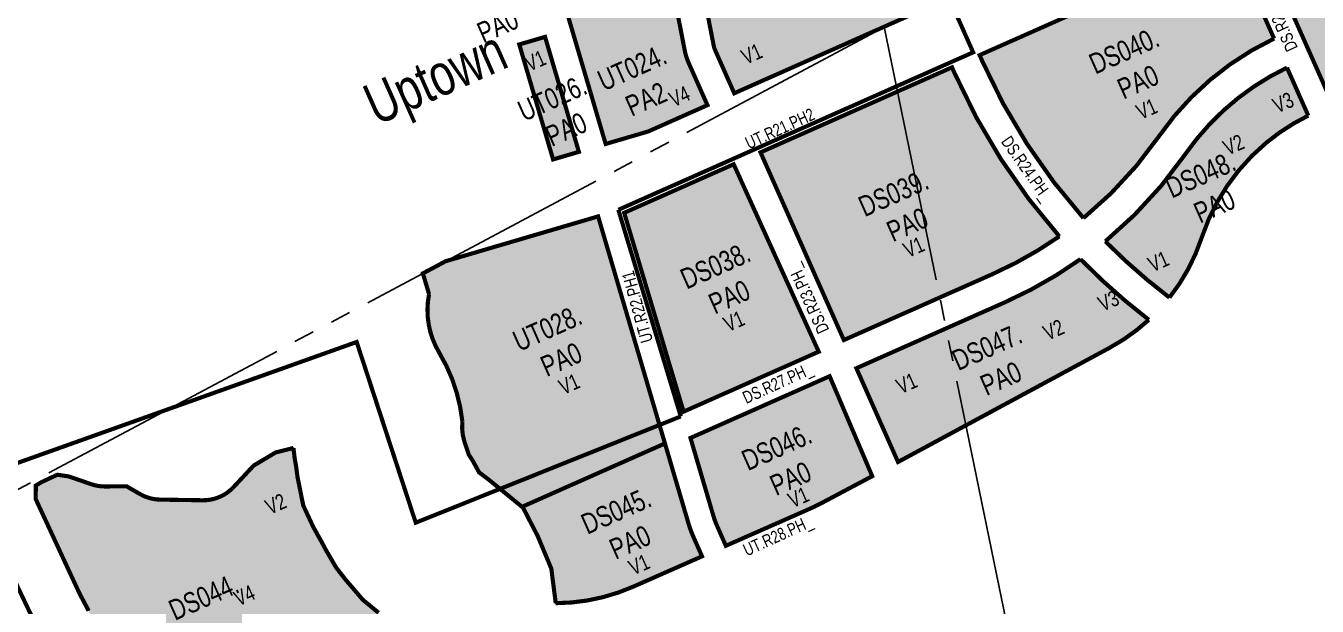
# Model space of a CAD drawing. Extents: x -12122 to 209056, y 8433 to 204611.
# Drawn here: x 33530 to 71016, y 68811 to 85666 of the extents above; entities that cross this region are included whole.
import ezdxf

# ---------------------------------------------------------------- set-up
doc = ezdxf.new("R2010")
doc.units = 0
doc.header["$LTSCALE"] = 1200
doc.header["$MEASUREMENT"] = 0
for name, pattern in [('BOUNDARY', [1.75, 1.25, -0.1, 0.1, -0.1, 0.1, -0.1]), ('DASHED2', [0.375, 0.25, -0.125]), ('HIDDEN2', [0.1875, 0.125, -0.0625]), ('PHANTOM2', [1.25, 0.625, -0.125, 0.125, -0.125, 0.125, -0.125])]:
    doc.linetypes.add(name, pattern=pattern)
for name, color, linetype, true_color in [('a-hatch-2019', 7, 'Continuous', 0xffb689), ('a-hatch-2020', 7, 'Continuous', 0xffb689), ('a-hatch-2025', 7, 'Continuous', 0xffb689), ('a-hatch-2030', 7, 'Continuous', 0xffb689), ('a-note-bldgs', 1, 'Continuous', 0xff0000), ('a-site-districts', 7, 'DASHED2', 0x0024c5), ('a-site-parcel-Color', 1, 'HIDDEN2', 0xff0000), ('OnBaseBoundary-ft', 2, 'PHANTOM2', 0xffff00)]:
    doc.layers.add(name, color=color, linetype=linetype, true_color=true_color)
for name, color, linetype in [('a-note-blocks', 3, 'Continuous'), ('a-note-parcel', 3, 'Continuous'), ('a-note-streets', 4, 'Continuous'), ('a-site-buildable', 4, 'Continuous'), ('a-xref', 7, 'Continuous'), ('TOWN_LINES', 5, 'Continuous')]:
    doc.layers.add(name, color=color, linetype=linetype)
doc.styles.add('SWISS_LIGHT', font='swissl.ttf', dxfattribs={"width": 0.75})

# ---------------------------------------------------------------- blocks, each defined once
blk = doc.blocks.new('phase-prop')
at = {"layer": 'OnBaseBoundary-ft', "const_width": 120}
blk.add_lwpolyline([(35520, 64699), (24377, 88095)], dxfattribs=at)
at = {"layer": 'OnBaseBoundary-ft'}
blk.add_lwpolyline([(23908, 89064), (35507, 64700)], dxfattribs=at)
at = {"layer": 'TOWN_LINES', "linetype": 'BOUNDARY', "ltscale": 5, "flags": 128}
for points in [[(-12122, 47963), (179386, 150164)], [(58450, 85635), (74287, 8433)]]:
    blk.add_lwpolyline(points, dxfattribs=at)

msp = doc.modelspace()

# ---------------------------------------------------------------- hatches: boundary and pattern name
at = {"layer": 'a-hatch-2019'}
h = msp.add_hatch(color=256, dxfattribs=at)
h.dxf.hatch_style = 1
h.paths.add_polyline_path([(57026, 92096, -0.088181), (52629, 91549), (52522, 90302, 0.069527), (52535, 90051), (53495, 85106, 0.056555), (53548, 84939), (54095, 83708), (59654, 86176)])
h = msp.add_hatch(color=256, dxfattribs=at)
h.dxf.hatch_style = 1
h.paths.add_polyline_path([(69765, 85295), (68535, 88064), (61217, 84815), (61297, 84634, 0.077574), (64232, 80082, 0.069957), (66422, 82456, -0.131363)])
h = msp.add_hatch(color=256, dxfattribs=at)
h.dxf.hatch_style = 1
h.paths.add_polyline_path([(52274, 86925), (49244, 86034), (50362, 82235), (51594, 82597), (53316, 83362), (52769, 84594, -0.056555), (52659, 84943)])
h = msp.add_hatch(color=256, dxfattribs=at)
h.dxf.hatch_style = 1
h.paths.add_polyline_path([(48603, 85345), (47854, 85125), (48836, 81786), (49585, 82006)])
h = msp.add_hatch(color=256, dxfattribs=at)
h.dxf.hatch_style = 1
h.paths.add_polyline_path([(50143, 80131), (45716, 78829), (45488, 78707), (45057, 78477), (45085, 78380), (45235, 77871, 0.18632), (45533, 76169, -0.108752), (46201, 74183), (46199, 74077), (46196, 73972), (46200, 73929), (46214, 73790), (46216, 73782), (46245, 73656), (46268, 73573), (46360, 73299), (46384, 73220), (46514, 73017), (46686, 72699), (46973, 72482), (47934, 71696), (52083, 73537)])
h = msp.add_hatch(color=256, dxfattribs=at)
h.dxf.hatch_style = 1
h.paths.add_polyline_path([(41584, 71736), (41416, 72566), (41381, 72838), (41332, 73123), (41299, 73408), (41299, 73410, -0.021978), (41198, 73380), (40784, 73277), (40145, 72895), (39558, 72267, -0.211537), (38663, 71887), (37429, 71906, -0.127737), (36847, 72066), (36457, 72292), (35827, 72288, -0.084565), (35429, 72354), (34771, 72581), (34445, 72629), (33993, 72418), (33821, 72316), (33816, 71925), (35087, 69183), (35315, 68751, -0.017459), (35351, 68676), (35925, 67373), (36668, 66164), (37918, 65223, -0.033523), (38033, 65336), (38556, 65786, -0.026529), (38657, 65863, -0.179026), (39922, 66401, -0.193822), (40811, 66285), (41988, 66418), (42395, 66464), (43773, 66599), (43676, 66995), (43603, 67911), (43771, 68620), (43316, 68994), (42811, 69583), (42543, 69926), (42267, 70398), (42101, 70705), (41871, 71119)])
at = {"layer": 'a-hatch-2020'}
h = msp.add_hatch(color=256, dxfattribs=at)
h.dxf.hatch_style = 1
h.paths.add_polyline_path([(60416, 84460), (54857, 81991), (57277, 76540), (61591, 78455, 0.048167), (63532, 79551, -0.076625), (60497, 84279)])
h = msp.add_hatch(color=256, dxfattribs=at)
h.dxf.hatch_style = 1
h.paths.add_polyline_path([(69537, 82269), (68722, 83569, 0.074723), (67182, 81930, -0.0687), (64866, 79406, 0.035295), (66728, 77774, 0.088235), (67663, 79511, -0.140643)])
h = msp.add_hatch(color=256, dxfattribs=at)
h.dxf.hatch_style = 1
h.paths.add_polyline_path([(64987, 76313, 0.062542), (66130, 77128, -0.03602), (64146, 78890, -0.050653), (61954, 77638), (57640, 75722), (58849, 72999)])
h = msp.add_hatch(color=256, dxfattribs=at)
h.dxf.hatch_style = 1
h.paths.add_polyline_path([(53159, 70259), (52899, 70849, -0.032441), (52769, 71205), (52083, 73537), (47934, 71696), (47963, 71672), (48393, 70839), (48784, 69903), (48913, 68898, 0.103428), (51159, 69376)])
at = {"layer": 'a-hatch-2025'}
h = msp.add_hatch(color=256, dxfattribs=at)
h.dxf.hatch_style = 1
h.paths.add_polyline_path([(52624, 74461), (56547, 76202), (54078, 81646), (50900, 80235)])
h = msp.add_hatch(color=256, dxfattribs=at)
h.dxf.hatch_style = 1
h.paths.add_polyline_path([(52824, 73696), (53494, 71418, 0.032441), (53591, 71154), (53851, 70565), (56283, 71638, 0.018204), (56650, 71817), (58100, 72587), (56864, 75489)])
at = {"layer": 'a-hatch-2030'}
h = msp.add_hatch(color=256, dxfattribs=at)
h.dxf.hatch_style = 1
h.paths.add_polyline_path([(76866, 85919), (74699, 90801), (69248, 88381), (71415, 83499)])
h = msp.add_hatch(color=256, dxfattribs=at)
h.dxf.hatch_style = 1
h.paths.add_polyline_path([(70140, 84451, 0.055318), (68722, 83569), (69537, 82269, -0.060348), (70758, 83058)])

# ---------------------------------------------------------------- linework, layer by layer
at = {"layer": 'a-site-buildable'}
for p, q in [((52535, 90051), (53495, 85106)), ((69248, 88381), (71415, 83499)), ((68535, 88064), (61217, 84815)), ((69765, 85295), (68535, 88064)), ((52659, 84943), (52274, 86925)), ((49244, 86034), (50362, 82235)), ((59654, 86176), (54095, 83708)), ((53548, 84939), (54095, 83708)), ((61217, 84815), (61297, 84634)), ((53316, 83362), (52769, 84594)), ((60416, 84460), (54857, 81991)), ((60416, 84460), (60497, 84279)), ((70758, 83058), (70140, 84451)), ((51594, 82597), (53316, 83362)), ((50362, 82235), (51594, 82597)), ((54857, 81991), (57277, 76540)), ((54078, 81646), (50900, 80235)), ((56547, 76202), (54078, 81646)), ((52624, 74461), (50900, 80235)), ((50143, 80131), (45716, 78829)), ((52769, 71205), (50143, 80131)), ((45716, 78829), (45488, 78707)), ((45488, 78707), (45057, 78477)), ((45057, 78477), (45085, 78380)), ((45085, 78380), (45235, 77871)), ((57277, 76540), (61591, 78455)), ((57640, 75722), (61954, 77638)), ((56547, 76202), (52624, 74461)), ((58849, 72999), (64987, 76313)), ((57640, 75722), (58849, 72999)), ((56864, 75489), (52824, 73696)), ((58100, 72587), (56864, 75489)), ((46199, 74077), (46196, 73972)), ((46196, 73972), (46200, 73929)), ((46201, 74183), (46199, 74077)), ((46200, 73929), (46214, 73790)), ((46214, 73790), (46216, 73782)), ((46216, 73782), (46245, 73656)), ((46245, 73656), (46268, 73573)), ((46268, 73573), (46360, 73299)), ((47934, 71696), (52083, 73537)), ((53494, 71418), (52824, 73696)), ((46360, 73299), (46384, 73220)), ((46384, 73220), (46514, 73017)), ((46514, 73017), (46686, 72699)), ((46686, 72699), (46973, 72482)), ((46973, 72482), (47934, 71696)), ((58100, 72587), (56650, 71817)), ((56283, 71638), (53851, 70565)), ((53591, 71154), (53851, 70565))]:
    msp.add_line(p, q, dxfattribs=at)
msp.add_lwpolyline([(48836, 81786), (47854, 85125), (48603, 85345), (49585, 82006)], close=True, dxfattribs=at)
for points in [[(43771, 68620), (43316, 68994), (42811, 69583), (42543, 69926), (42267, 70398), (42101, 70705), (41871, 71119), (41584, 71736), (41416, 72566), (41381, 72838), (41332, 73123), (41299, 73408), (41299, 73410, -0.021978), (41198, 73380), (40784, 73277), (40145, 72895), (39558, 72267, -0.211537), (38663, 71887), (37429, 71906, -0.127737), (36847, 72066), (36457, 72292), (35827, 72288, -0.084565), (35429, 72354), (34771, 72581), (34445, 72629), (33993, 72418), (33821, 72316), (33816, 71925), (35087, 69183), (35315, 68751, -0.017459)], [(47934, 71696), (47963, 71672), (48393, 70839), (48784, 69903), (48913, 68898, 0.103428), (51159, 69376), (53159, 70259), (52899, 70849)]]:
    msp.add_lwpolyline(points, format="xyb", dxfattribs=at)
for centre, radius, start, end in [((54255, 85253), 774, 190.9924, 203.9401), ((73405, 77624), 8491, 115.3843, 145.3191), ((54255, 85253), 1626, 190.9924, 203.9401), ((77348, 91760), 17562, 203.9401, 221.6833), ((73405, 77624), 7567, 115.5607, 145.3191), ((77348, 91760), 18438, 203.9401, 221.4671), ((73405, 77624), 6044, 115.9692, 161.8061), ((56885, 89055), 11598, 309.3122, 325.3191), ((56885, 89055), 12522, 309.599, 325.3191), ((56885, 89055), 11598, 293.9401, 304.9706), ((62310, 81270), 5634, 321.6363, 341.8061), ((77348, 91760), 17562, 224.7046, 232.7902), ((56885, 89055), 12492, 293.9401, 305.5391), ((77348, 91760), 18438, 224.2702, 232.5218), ((47589, 77405), 2400, 168.8028, 211.02), ((62310, 81270), 5634, 298.3625, 312.6774), ((41357, 73658), 4872, 6.1934, 31.02), ((54016, 76770), 5610, 293.8258, 297.9975), ((55572, 72029), 2166, 196.3934, 203.8258), ((55572, 72029), 2922, 196.3934, 203.8258)]:
    msp.add_arc(centre, radius, start, end, dxfattribs=at)
at = {"layer": 'a-site-districts', "const_width": 120}
for points in [[(57455, 92948), (61030, 84896)], [(61085, 84921), (50730, 80323)], [(50730, 80323), (52542, 74322)], [(52542, 74322), (44849, 71236), (43134, 76484), (31851, 72458)]]:
    msp.add_lwpolyline(points, dxfattribs=at)
at = {"layer": 'a-site-parcel-Color', "const_width": 120}
for points in [[(57026, 92096, -0.088181), (52629, 91549), (52522, 90302, 0.069527), (52535, 90051), (53495, 85106, 0.056555), (53548, 84939), (54095, 83708), (59654, 86176), (57026, 92096, -0.088181)], [(69765, 85295), (68535, 88064), (61217, 84815), (61297, 84634, 0.077574), (64232, 80082, 0.069957), (66422, 82456, -0.131363), (69765, 85295)], [(52274, 86925), (49244, 86034), (50362, 82235), (51594, 82597), (53316, 83362), (52769, 84594, -0.056555), (52659, 84943), (52274, 86925)], [(60416, 84460), (54857, 81991), (57277, 76540), (61591, 78455, 0.048167), (63532, 79551, -0.076625), (60497, 84279), (60416, 84460)], [(50143, 80131), (45716, 78829), (45488, 78707), (45057, 78477), (45085, 78380), (45235, 77871, 0.18632), (45533, 76169, -0.108752), (46201, 74183), (46199, 74077), (46196, 73972), (46200, 73929), (46214, 73790), (46216, 73782), (46245, 73656), (46268, 73573), (46360, 73299), (46384, 73220), (46514, 73017), (46686, 72699), (46973, 72482), (47934, 71696), (52083, 73537), (50143, 80131)], [(64987, 76313, 0.062542), (66130, 77128, -0.03602), (64146, 78890, -0.050653), (61954, 77638), (57640, 75722), (58849, 72999), (64987, 76313, 0.062542)], [(56864, 75489), (52824, 73696), (53494, 71418, 0.032441), (53591, 71154), (53851, 70565), (56283, 71638, 0.018204), (56650, 71817), (58100, 72587), (56864, 75489)], [(53159, 70259), (52899, 70849, -0.032441), (52769, 71205), (52083, 73537), (47934, 71696), (47963, 71672), (48393, 70839), (48784, 69903), (48913, 68898, 0.103428), (51159, 69376), (53159, 70259)]]:
    msp.add_lwpolyline(points, format="xyb", close=True, dxfattribs=at)
for points in [[(76866, 85919), (74699, 90801), (69248, 88381), (71415, 83499), (76866, 85919)], [(48603, 85345), (47854, 85125), (48836, 81786), (49585, 82006), (48603, 85345)], [(56547, 76202), (54078, 81646), (50900, 80235), (52624, 74461), (56547, 76202)]]:
    msp.add_lwpolyline(points, close=True, dxfattribs=at)
for points in [[(69537, 82269, -0.060348), (70758, 83058), (70140, 84451, 0.055318), (68722, 83569)], [(68722, 83569, 0.074723), (67182, 81930, -0.0687), (64866, 79406, 0.035295), (66728, 77774, 0.088235), (67663, 79511, -0.140643), (69537, 82269), (69537, 82269)], [(43771, 68620), (43316, 68994), (42811, 69583), (42543, 69926), (42267, 70398), (42101, 70705), (41871, 71119), (41584, 71736), (41584, 71736), (41416, 72566), (41381, 72838), (41332, 73123), (41299, 73408), (41299, 73410, -0.021978), (41198, 73380), (40784, 73277), (40145, 72895), (39558, 72267, -0.211537), (38663, 71887), (37429, 71906, -0.127737), (36847, 72066), (36457, 72292), (35827, 72288, -0.084565), (35429, 72354), (34771, 72581), (34445, 72629), (33993, 72418), (33821, 72316), (33816, 71925), (35087, 69183), (35315, 68751, -0.017459), (35351, 68676)]]:
    msp.add_lwpolyline(points, format="xyb", dxfattribs=at)

# ---------------------------------------------------------------- block references
at = {"layer": 'a-xref'}
msp.add_blockref('phase-prop', (0, 0), dxfattribs=at)

# ---------------------------------------------------------------- texts
at = {"layer": 'a-note-bldgs', "char_height": 450, "attachment_point": 5, "rotation": 23.9401, "style": 'SWISS_LIGHT'}
for s, insert in [('V1', (54602, 84852)), ('V1', (48322, 84653, -2059)), ('V4', (52505, 83619)), ('V3', (70030, 83434)), ('V1', (66068, 83252)), ('V2', (68590, 82213)), ('V1', (59307, 79240, -2059)), ('V1', (66408, 78823)), ('V3', (64959, 77675)), ('V1', (54087, 77088, -2059)), ('V2', (63365, 76838)), ('V1', (49303, 75264)), ('V1', (59099, 75285)), ('V2', (40786, 71781)), ('V1', (55959, 71974)), ('V1', (51332, 70019)), ('V4', (39876, 69122))]:
    msp.add_mtext(s, dxfattribs=dict(at, insert=insert))
at = {"layer": 'a-note-blocks', "char_height": 600, "attachment_point": 5, "rotation": 23.9401, "style": 'SWISS_LIGHT'}
for s, insert in [('DS040.', (65413, 84943)), ('UT024.', (51131, 84450, -2059)), ('UT026.', (48814, 83567)), ('DS048.', (67632, 81341)), ('DS039.\\P ', (58920, 80344)), ('DS038.', (53548, 78699)), ('UT028.', (48670, 76884)), ('DS047.', (61433, 76333)), ('DS046.', (55327, 73427)), ('DS045.', (50667, 71578)), ('DS044.', (38695, 69078))]:
    msp.add_mtext(s, dxfattribs=dict(at, insert=insert))
at = {"layer": 'a-note-parcel', "char_height": 600, "attachment_point": 5, "rotation": 23.9401, "style": 'SWISS_LIGHT'}
for s, insert in [('PA0', (47233, 85666)), ('PA0 ', (65817, 84033)), ('PA2', (51535, 83539, -2059)), ('PA0', (49218, 82657)), ('PA0', (68036, 80431)), ('PA0\\P ', (59324, 79433)), ('PA0 ', (53952, 77789)), ('PA0', (49074, 75974)), ('PA0', (61837, 75422)), ('PA0', (55731, 72517)), ('PA0 ', (51071, 70667))]:
    msp.add_mtext(s, dxfattribs=dict(at, insert=insert))
at = {"layer": 'a-note-streets', "char_height": 360, "attachment_point": 5, "style": 'SWISS_LIGHT'}
for s, insert, rotation in [('DS.R26.PH_', (69898, 85956), 114.5967), ('UT.R21.PH2', (55420, 82681), 24.5967), ('DS.R24.PH_', (62549, 81492), 305.1321), ('DS.R23.PH_', (56294, 77765), 114.5967), ('UT.R22.PH1', (51284, 77504), 105.4656), ('DS.R27.PH_', (55373, 75245), 24.5967), ('UT.R28.PH_', (55379, 70815), 24.5967)]:
    msp.add_mtext(s, dxfattribs=dict(at, insert=insert, rotation=rotation))
at = {"layer": 'a-site-districts', "insert": (45488, 84009), "char_height": 1200, "attachment_point": 5, "rotation": 23.9401, "style": 'SWISS_LIGHT'}
msp.add_mtext('Uptown', dxfattribs=at)

doc.saveas('drawing.dxf')
